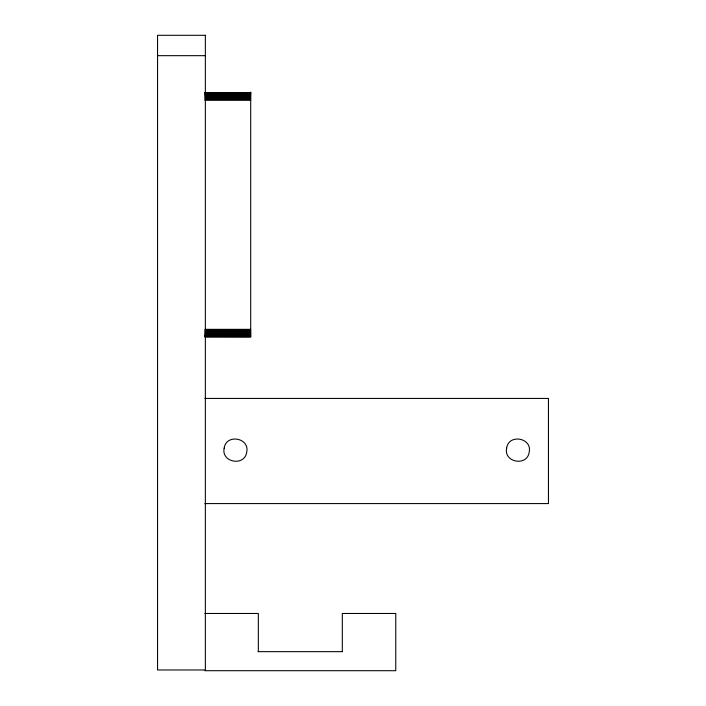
<?xml version="1.0" encoding="UTF-8"?>
<svg xmlns="http://www.w3.org/2000/svg" width="706" height="706" viewBox="0 0 706 706"><rect width="100%" height="100%" fill="white"/><g stroke="black" fill="none" stroke-linecap="round" stroke-linejoin="round"><path stroke-width="1.06" d="M157.553 55.668L205.358 55.668M204.89 92.662L250.701 92.662M204.89 92.733L250.701 92.733M204.89 92.927L250.701 92.927M204.89 93.245L250.701 93.245M204.89 93.686L250.701 93.686M204.89 94.242L250.701 94.242M204.89 94.904L250.701 94.904M204.89 95.654L250.701 95.654M204.89 96.484L250.701 96.484M204.89 97.384L250.701 97.384M204.89 98.328L250.701 98.328M204.89 99.308L250.701 99.308M204.89 100.305L250.701 100.305M204.89 329.34L250.701 329.34M204.89 330.337L250.701 330.337M204.89 331.317L250.701 331.317M204.89 332.261L250.701 332.261M204.89 333.153L250.701 333.153M204.89 333.991L250.701 333.991M204.89 334.741L250.701 334.741M204.89 335.394L250.701 335.394M204.89 335.95L250.701 335.95M204.89 336.391L250.701 336.391M204.89 336.718L250.701 336.718M204.89 336.912L250.701 336.974L250.701 92.115M204.89 398.431L548.447 398.431L548.447 503.581L204.89 503.581M204.89 613.479L258.334 613.479L258.334 651.656M258.025 651.656L342.463 651.656M204.89 670.7L395.766 670.7L395.766 613.479L342.313 613.479L342.313 651.656M224.164 448.151C220.969 462.562 244.788 466.763 246.721 452.131C249.906 437.72 226.088 433.519 224.164 448.151M506.643 448.151C503.449 462.562 527.267 466.763 529.2 452.131C532.395 437.72 508.567 433.519 506.643 448.151M205.358 35.3L157.553 35.3L157.553 669.976L205.358 669.976L205.358 35.3"/></g></svg>
